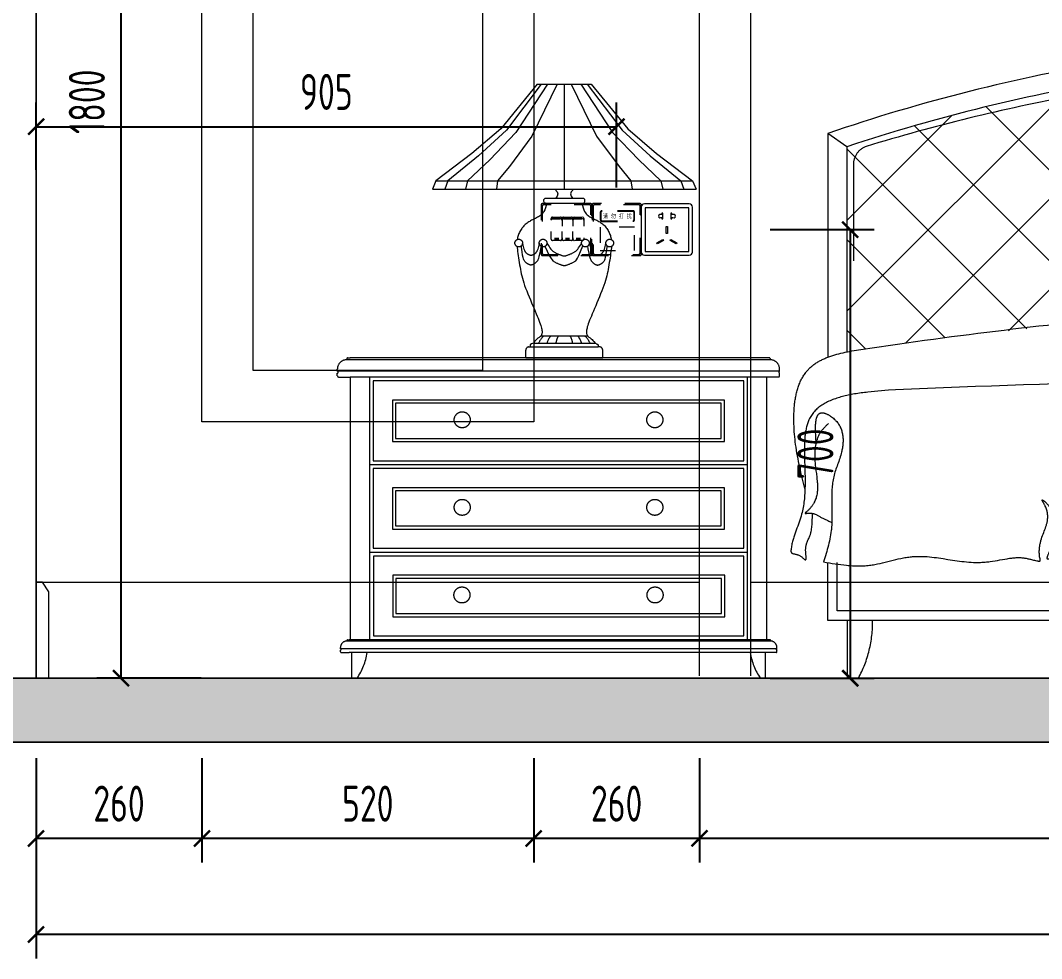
# Model space of a CAD drawing. Header units: millimetres. Extents: x 3162 to 221128, y -144913 to 11496.
# Drawn here: x 207910 to 209503, y -23461 to -21997 of the extents above; entities that cross this region are included whole.
import ezdxf
from ezdxf.enums import TextEntityAlignment as Align

# ---------------------------------------------------------------- set-up
doc = ezdxf.new("R2010")
doc.units = ezdxf.units.MM
doc.header["$LTSCALE"] = 10
doc.linetypes.add('ACAD_ISO03W100', pattern=[30, 12, -18])
doc.linetypes.add('DASH', pattern=[8.89, 6.35, -2.54])
doc.layers.get('Defpoints').update_dxf_attribs({"color": 250})
for name, color, linetype, lineweight in [('Contour【轮廓线】', 94, 'Continuous', 0), ('FC-Hatch【平面填充】', 250, 'Continuous', 0), ('FF-Fixed【固定家具】', 30, 'Continuous', 0), ('FF-Socket【电气】', 124, 'Continuous', 0), ('Fine【细线】', 250, 'Continuous', 0), ('Finish【完成面】', 2, 'Continuous', 0), ('RC-dimensions', 44, 'Continuous', 0), ('Wall【立面墙】', 252, 'Continuous', 0)]:
    doc.layers.add(name, color=color, linetype=linetype, lineweight=lineweight)
doc.layers.add('WALL_NEW【新建墙体】', color=4, linetype='Continuous')
doc.styles.add('宋体', font='', dxfattribs={"width": 0.8})
doc.styles.add('尺寸标注', font='ARCHS.SHX', dxfattribs={"width": 0.8})
doc.styles.get('宋体').set_extended_font_data('SimSun')
doc.dimstyles.new('海龙1：25', dxfattribs={"dimscale": 25, "dimtxt": 2.25, "dimasz": 1, "dimexe": 1.5, "dimexo": 1, "dimgap": 1, "dimtad": 1, "dimdec": 0, "dimrnd": 5, "dimdsep": 46, "dimtxsty": '尺寸标注', "dimblk": 'ARCHTICK', "dimblk1": 'ARCHTICK', "dimblk2": 'ARCHTICK', "dimcen": 1, "dimclrd": 44, "dimclre": 44, "dimclrt": 2, "dimadec": 0, "dimazin": 0, "dimtfac": 1, "dimtdec": 0, "dimtix": 1, "dimtmove": 2, "dimatfit": 3, "dimldrblk": 'hl_arrow2', "dimfxl": 5, "dimfxlon": 1, "dimarcsym": 0})

# ---------------------------------------------------------------- blocks, each defined once
blk = doc.blocks.new('海龙工具_踢脚线')
blk.add_lwpolyline([(20, 0), (20, 90), (10, 100), (0, 100)])
blk = doc.blocks.new('_ArchTick')
at = {"color": 2, "linetype": 'ByBlock', "const_width": 0.15}
blk.add_lwpolyline([(-0.5, -0.5), (0.5, 0.5)], dxfattribs=at)
blk = doc.blocks.new('*D251')
at = {"layer": 'Defpoints', "color": 0, "transparency": 16777216}
for p in [(207934.6, -23123.8), (212484.6, -23123.8), (207934.6, -23423.8)]:
    blk.add_point(p, dxfattribs=at)
at = {"layer": 'RC-dimensions', "color": 44, "lineweight": -2, "transparency": 16777216}
for p, q in [((207934.6, -23298.8), (207934.6, -23461.3)), ((212484.6, -23298.8), (212484.6, -23461.3)), ((212484.6, -23423.8), (207934.6, -23423.8))]:
    blk.add_line(p, q, dxfattribs=at)
at = {"layer": 'RC-dimensions', "color": 44, "lineweight": -2, "transparency": 16777216, "xscale": 25, "yscale": 25, "zscale": 25, "rotation": 180}
blk.add_blockref('_ArchTick', (207934.6, -23423.8), dxfattribs=at)
at = {"layer": 'RC-dimensions', "color": 44, "lineweight": -2, "transparency": 16777216, "xscale": 25, "yscale": 25, "zscale": 25}
blk.add_blockref('_ArchTick', (212484.6, -23423.8), dxfattribs=at)
at = {"layer": 'RC-dimensions', "color": 2, "transparency": 16777216, "insert": (210209.6, -23368.3), "char_height": 56.25, "attachment_point": 5, "style": '尺寸标注'}
blk.add_mtext('4550', dxfattribs=at)
blk = doc.blocks.new('hl_arrow2')
at = {"color": 2}
blk.add_line((-0.221, 0), (-1, 0), dxfattribs=at)
blk.add_lwpolyline([(-0.221, 0), (-0.861, -0.689), (-0.654, -0.862), (0, 0), (-0.654, 0.862), (-0.861, 0.689)], close=True, dxfattribs=at)
for points in [[(-0.861, 0.689), (-0.654, 0.862), (-0.221, 0), (0, 0)], [(-0.861, -0.689), (-0.654, -0.862), (-0.221, 0), (0, 0)]]:
    blk.add_solid(points, dxfattribs=at)
blk = doc.blocks.new('海龙工具_插座_请勿打扰')
at = {"linetype": 'ACAD_ISO03W100', "ltscale": 0.2}
for points in [[(-38.4, 38.6), (-38.4, -38.6, 0.414214), (-36.6, -40.5), (36.6, -40.5, 0.414214), (38.4, -38.6), (38.4, 38.6, 0.414214), (36.6, 40.5), (-36.6, 40.5, 0.414214)], [(-38.4, -38.6, 0.414214), (-36.6, -40.5), (36.6, -40.5, 0.414214), (38.4, -38.6), (38.4, 38.6, 0.414214), (36.6, 40.5), (-36.6, 40.5, 0.414214), (-38.4, 38.6)], [(-25.6, 26.6), (-25.6, 15.7, 0.414214), (-22.8, 12.9), (25.3, 12.9, 0.414214), (28.1, 15.7), (28.1, 26.6, 0.414214), (25.3, 29.4), (-22.8, 29.4, 0.414214)]]:
    blk.add_lwpolyline(points, format="xyb", close=True, dxfattribs=at)
at = {"color": 8, "linetype": 'ACAD_ISO03W100', "ltscale": 0.2}
for points in [[(-36.6, 36.7), (-36.6, -36.7, 0.414214), (-34.7, -38.6), (34.7, -38.6, 0.414214), (36.6, -36.7), (36.6, 36.7, 0.414214), (34.7, 38.6), (-34.7, 38.6, 0.414214)], [(-24.7, 26.6), (-24.7, 15.7, 0.414214), (-22.8, 13.8), (25.3, 13.8, 0.414214), (27.2, 15.7), (27.2, 26.6, 0.414214), (25.3, 28.5), (-22.8, 28.5, 0.414214)]]:
    blk.add_lwpolyline(points, format="xyb", close=True, dxfattribs=at)
at = {"linetype": 'ACAD_ISO03W100', "ltscale": 0.2}
blk.add_lwpolyline([(28.1, 3.6), (-25.6, 3.6), (-25.6, -32.6), (28.1, -32.6)], close=True, dxfattribs=at)
at = {"color": 8, "linetype": 'DASH', "ltscale": 50, "style": '宋体', "width": 0.8}
blk.add_text('请 勿 打 扰', height=7, dxfattribs=at).set_placement((1.2, 21.1), align=Align.MIDDLE_CENTER)
blk = doc.blocks.new('海龙工具_开关_600高')
at = {"color": 8, "linetype": 'ACAD_ISO03W100', "ltscale": 0.1}
for p, q in [((-13.4, -14), (-20.1, -14)), ((-13.4, -14.7), (-20.1, -14.7)), ((3.6, -14), (-3.1, -14)), ((3.6, -14.7), (-3.1, -14.7)), ((20.6, -14), (13.9, -14)), ((20.6, -14.7), (13.9, -14.7))]:
    blk.add_line(p, q, dxfattribs=at)
at = {"linetype": 'ACAD_ISO03W100', "ltscale": 0.2}
blk.add_lwpolyline([(-40.8, 38.7), (-40.8, -38.7, 0.414214), (-39, -40.5), (36.6, -40.5, 0.414214), (38.4, -38.7), (38.4, 38.7, 0.414214), (36.6, 40.5), (-39, 40.5, 0.414214)], format="xyb", close=True, dxfattribs=at)
at = {"color": 8, "linetype": 'ACAD_ISO03W100', "ltscale": 0.2}
blk.add_lwpolyline([(-39, 36.9), (-39, -36.9, 0.414214), (-37.2, -38.7), (34.8, -38.7, 0.414214), (36.6, -36.9), (36.6, 36.9, 0.414214), (34.8, 38.7), (-37.2, 38.7, 0.414214)], format="xyb", close=True, dxfattribs=at)
at = {"linetype": 'ACAD_ISO03W100', "ltscale": 0.1}
for points in [[(-10.4, -16.9), (-23.1, -16.9, -0.376586), (-25.3, -14.9), (-25.3, 17.4, -0.380248), (-23.2, 19.3), (-10.4, 19.3, -0.380248), (-8.3, 17.4), (-8.3, -14.9, -0.383952)], [(6.6, -16.9), (-6.1, -16.9, -0.376586), (-8.3, -14.9), (-8.3, 17.4, -0.380248), (-6.2, 19.3), (6.6, 19.3, -0.380248), (8.7, 17.4), (8.7, -14.9, -0.383952)], [(23.6, -16.9), (10.9, -16.9, -0.376586), (8.7, -14.9), (8.7, 17.4, -0.380248), (10.8, 19.3), (23.6, 19.3, -0.380248), (25.7, 17.4), (25.7, -14.9, -0.383952)]]:
    blk.add_lwpolyline(points, format="xyb", close=True, dxfattribs=at)
at = {"color": 8, "linetype": 'ACAD_ISO03W100', "ltscale": 0.1}
for points in [[(-23.2, 16.9), (-10.4, 16.9)], [(-6.2, 16.9), (6.6, 16.9)], [(10.8, 16.9), (23.6, 16.9)]]:
    blk.add_lwpolyline(points, dxfattribs=at)
for points in [[(-11.3, 17.7), (-22.3, 17.7), (-22.3, 17.2), (-11.3, 17.2)], [(5.7, 17.7), (-5.3, 17.7), (-5.3, 17.2), (5.7, 17.2)], [(22.7, 17.7), (11.7, 17.7), (11.7, 17.2), (22.7, 17.2)]]:
    blk.add_lwpolyline(points, close=True, dxfattribs=at)
for centre, start, end in [((-23.1, 14.7), 91.0498, 174.3266), ((-10.5, 14.7), 5.6734, 88.9502), ((-6.1, 14.7), 91.0498, 174.3266), ((6.5, 14.7), 5.6734, 88.9502), ((10.9, 14.7), 91.0498, 174.3266), ((23.5, 14.7), 5.6734, 88.9502)]:
    blk.add_arc(centre, 2.17, start, end, dxfattribs=at)
at = {"color": 8}
for points in [[(-11.3, 17.7), (-22.3, 17.7), (-22.3, 17.2), (-11.3, 17.2)], [(-22.3, 17.2), (-11.3, 17.2), (-11.3, 17.7), (-11.3, 17.2)], [(-11.3, 17.7), (-11.3, 17.2), (-22.3, 17.2), (-22.2, 17.7)], [(-22.3, 17.2), (-22.2, 17.7), (-22.3, 17.2), (-22.3, 17.7)], [(5.7, 17.7), (-5.3, 17.7), (-5.3, 17.2), (5.7, 17.2)], [(-5.3, 17.2), (5.7, 17.2), (5.7, 17.7), (5.7, 17.2)], [(5.7, 17.7), (5.7, 17.2), (-5.3, 17.2), (-5.2, 17.7)], [(-5.3, 17.2), (-5.2, 17.7), (-5.3, 17.2), (-5.3, 17.7)], [(22.7, 17.7), (11.7, 17.7), (11.7, 17.2), (22.7, 17.2)], [(11.7, 17.2), (22.7, 17.2), (22.7, 17.7), (22.7, 17.2)], [(22.7, 17.7), (22.7, 17.2), (11.7, 17.2), (11.8, 17.7)], [(11.7, 17.2), (11.8, 17.7), (11.7, 17.2), (11.7, 17.7)]]:
    blk.add_solid(points, dxfattribs=at)
blk = doc.blocks.new('海龙_05135235')
at = {"ltscale": 20}
blk.add_blockref('海龙工具_开关_600高', (1.2, 0), dxfattribs=at)
blk = doc.blocks.new('海龙_05144743')
at = {"layer": 'FF-Socket【电气】'}
for points in [[(40, -35), (40, 35, 0.414214), (35, 40), (-35, 40, 0.414214), (-40, 35), (-40, -35, 0.414214), (-35, -40), (35, -40, 0.414214)], [(-7.9, 16.7), (-6.3, 16.7), (-6.3, 25.5), (-7.9, 25.5), (-7.9, 23.5), (-9.5, 23.5, 1.571411), (-9.5, 18.7), (-7.9, 18.7)], [(7.9, 23.5), (7.9, 25.5), (6.3, 25.5), (6.3, 16.7), (7.9, 16.7), (7.9, 18.7), (9.5, 18.7, 1.571411), (9.5, 23.5)]]:
    blk.add_lwpolyline(points, format="xyb", close=True, dxfattribs=at)
for points in [[(34, -34), (34, 34), (-34, 34), (-34, -34)], [(-1, -6.1), (-1, 4.7), (1, 4.7), (1, -6.1)], [(-5.3, -16.8), (-14.5, -22.2), (-15.5, -20.5), (-6.2, -15.2)], [(6.2, -15.2), (15.5, -20.5), (14.5, -22.2), (5.3, -16.8)]]:
    blk.add_lwpolyline(points, close=True, dxfattribs=at)
blk = doc.blocks.new('*D464')
at = {"layer": 'Defpoints', "color": 0, "transparency": 16777216}
for p in [(207934.6, -23123.8), (208193.4, -23123.8), (207934.6, -23273.8)]:
    blk.add_point(p, dxfattribs=at)
at = {"layer": 'RC-dimensions', "color": 44, "lineweight": -2, "transparency": 16777216}
for p, q in [((207934.6, -23148.8), (207934.6, -23311.3)), ((208193.4, -23148.8), (208193.4, -23311.3)), ((208193.4, -23273.8), (207934.6, -23273.8))]:
    blk.add_line(p, q, dxfattribs=at)
at = {"layer": 'RC-dimensions', "color": 44, "lineweight": -2, "transparency": 16777216, "xscale": 25, "yscale": 25, "zscale": 25, "rotation": 180}
blk.add_blockref('_ArchTick', (207934.6, -23273.8), dxfattribs=at)
at = {"layer": 'RC-dimensions', "color": 44, "lineweight": -2, "transparency": 16777216, "xscale": 25, "yscale": 25, "zscale": 25}
blk.add_blockref('_ArchTick', (208193.4, -23273.8), dxfattribs=at)
at = {"layer": 'RC-dimensions', "color": 2, "transparency": 16777216, "insert": (208064, -23219.5), "char_height": 56.25, "attachment_point": 5, "style": '尺寸标注'}
blk.add_mtext('260', dxfattribs=at)
blk = doc.blocks.new('*D465')
at = {"layer": 'Defpoints', "color": 0, "transparency": 16777216}
for p in [(208193.4, -23123.8), (208710.9, -23123.8), (208193.4, -23273.8)]:
    blk.add_point(p, dxfattribs=at)
at = {"layer": 'RC-dimensions', "color": 44, "lineweight": -2, "transparency": 16777216}
for p, q in [((208193.4, -23148.8), (208193.4, -23311.3)), ((208710.9, -23148.8), (208710.9, -23311.3)), ((208710.9, -23273.8), (208193.4, -23273.8))]:
    blk.add_line(p, q, dxfattribs=at)
at = {"layer": 'RC-dimensions', "color": 44, "lineweight": -2, "transparency": 16777216, "xscale": 25, "yscale": 25, "zscale": 25, "rotation": 180}
blk.add_blockref('_ArchTick', (208193.4, -23273.8), dxfattribs=at)
at = {"layer": 'RC-dimensions', "color": 44, "lineweight": -2, "transparency": 16777216, "xscale": 25, "yscale": 25, "zscale": 25}
blk.add_blockref('_ArchTick', (208710.9, -23273.8), dxfattribs=at)
at = {"layer": 'RC-dimensions', "color": 2, "transparency": 16777216, "insert": (208452.1, -23219.5), "char_height": 56.25, "attachment_point": 5, "style": '尺寸标注'}
blk.add_mtext('520', dxfattribs=at)
blk = doc.blocks.new('*D466')
at = {"layer": 'Defpoints', "color": 0, "transparency": 16777216}
for p in [(208710.9, -23123.8), (208969.6, -23123.8), (208710.9, -23273.8)]:
    blk.add_point(p, dxfattribs=at)
at = {"layer": 'RC-dimensions', "color": 44, "lineweight": -2, "transparency": 16777216}
for p, q in [((208710.9, -23148.8), (208710.9, -23311.3)), ((208969.6, -23148.8), (208969.6, -23311.3)), ((208969.6, -23273.8), (208710.9, -23273.8))]:
    blk.add_line(p, q, dxfattribs=at)
at = {"layer": 'RC-dimensions', "color": 44, "lineweight": -2, "transparency": 16777216, "xscale": 25, "yscale": 25, "zscale": 25, "rotation": 180}
blk.add_blockref('_ArchTick', (208710.9, -23273.8), dxfattribs=at)
at = {"layer": 'RC-dimensions', "color": 44, "lineweight": -2, "transparency": 16777216, "xscale": 25, "yscale": 25, "zscale": 25}
blk.add_blockref('_ArchTick', (208969.6, -23273.8), dxfattribs=at)
at = {"layer": 'RC-dimensions', "color": 2, "transparency": 16777216, "insert": (208840.3, -23219.5), "char_height": 56.25, "attachment_point": 5, "style": '尺寸标注'}
blk.add_mtext('260', dxfattribs=at)
blk = doc.blocks.new('*D467')
at = {"layer": 'Defpoints', "color": 0, "transparency": 16777216}
for p in [(208969.6, -23123.8), (211169.6, -23123.8), (208969.6, -23273.8)]:
    blk.add_point(p, dxfattribs=at)
at = {"layer": 'RC-dimensions', "color": 44, "lineweight": -2, "transparency": 16777216}
for p, q in [((208969.6, -23148.8), (208969.6, -23311.3)), ((211169.6, -23148.8), (211169.6, -23311.3)), ((211169.6, -23273.8), (208969.6, -23273.8))]:
    blk.add_line(p, q, dxfattribs=at)
at = {"layer": 'RC-dimensions', "color": 44, "lineweight": -2, "transparency": 16777216, "xscale": 25, "yscale": 25, "zscale": 25, "rotation": 180}
blk.add_blockref('_ArchTick', (208969.6, -23273.8), dxfattribs=at)
at = {"layer": 'RC-dimensions', "color": 44, "lineweight": -2, "transparency": 16777216, "xscale": 25, "yscale": 25, "zscale": 25}
blk.add_blockref('_ArchTick', (211169.6, -23273.8), dxfattribs=at)
at = {"layer": 'RC-dimensions', "color": 2, "transparency": 16777216, "insert": (210069.6, -23219.5), "char_height": 56.25, "attachment_point": 5, "style": '尺寸标注'}
blk.add_mtext('2200', dxfattribs=at)
blk = doc.blocks.new('*D479')
at = {"layer": 'Defpoints', "color": 0, "transparency": 16777216}
for p in [(208840.3, -22163.2), (207934.6, -22255.5), (208840.3, -22283.3)]:
    blk.add_point(p, dxfattribs=at)
at = {"layer": 'RC-dimensions', "color": 44, "lineweight": -2, "transparency": 16777216}
for p, q in [((207934.6, -22230.5), (207934.6, -22125.7)), ((208840.3, -22258.3), (208840.3, -22125.7)), ((207934.6, -22163.2), (208840.3, -22163.2))]:
    blk.add_line(p, q, dxfattribs=at)
at = {"layer": 'RC-dimensions', "color": 44, "lineweight": -2, "transparency": 16777216, "xscale": 25, "yscale": 25, "zscale": 25, "rotation": 180}
blk.add_blockref('_ArchTick', (207934.6, -22163.2), dxfattribs=at)
at = {"layer": 'RC-dimensions', "color": 44, "lineweight": -2, "transparency": 16777216, "xscale": 25, "yscale": 25, "zscale": 25}
blk.add_blockref('_ArchTick', (208840.3, -22163.2), dxfattribs=at)
at = {"layer": 'RC-dimensions', "color": 2, "transparency": 16777216, "insert": (208387.4, -22108.9), "char_height": 56.25, "attachment_point": 5, "style": '尺寸标注'}
blk.add_mtext('905', dxfattribs=at)
blk = doc.blocks.new('*D480')
at = {"layer": 'Defpoints', "color": 0, "transparency": 16777216}
for p in [(209054.7, -22323.8), (209054.7, -23023.8), (209204.7, -23023.8)]:
    blk.add_point(p, dxfattribs=at)
at = {"layer": 'RC-dimensions', "color": 44, "lineweight": -2, "transparency": 16777216}
for p, q in [((209079.7, -22323.8), (209242.2, -22323.8)), ((209204.7, -22323.8), (209204.7, -23023.8)), ((209079.7, -23023.8), (209242.2, -23023.8))]:
    blk.add_line(p, q, dxfattribs=at)
at = {"layer": 'RC-dimensions', "color": 44, "lineweight": -2, "transparency": 16777216, "xscale": 25, "yscale": 25, "zscale": 25}
for p, rotation in [((209204.7, -22323.8), 90), ((209204.7, -23023.8), 270)]:
    blk.add_blockref('_ArchTick', p, dxfattribs=dict(at, rotation=rotation))
at = {"layer": 'RC-dimensions', "color": 2, "transparency": 16777216, "insert": (209150.4, -22673.8), "char_height": 56.25, "attachment_point": 5, "rotation": 90, "style": '尺寸标注'}
blk.add_mtext('700', dxfattribs=at)
blk = doc.blocks.new('*D484')
at = {"layer": 'Defpoints', "color": 0, "transparency": 16777216}
for p in [(208196.5, -21224.8), (208067, -23023.8), (208217, -23023.8)]:
    blk.add_point(p, dxfattribs=at)
at = {"layer": 'RC-dimensions', "color": 44, "lineweight": -2, "transparency": 16777216}
for p, q in [((208171.5, -21224.8), (208029.5, -21224.8)), ((208067, -21224.8), (208067, -23023.8)), ((208192, -23023.8), (208029.5, -23023.8))]:
    blk.add_line(p, q, dxfattribs=at)
at = {"layer": 'RC-dimensions', "color": 44, "lineweight": -2, "transparency": 16777216, "xscale": 25, "yscale": 25, "zscale": 25}
for p, rotation in [((208067, -21224.8), 90), ((208067, -23023.8), 270)]:
    blk.add_blockref('_ArchTick', p, dxfattribs=dict(at, rotation=rotation))
at = {"layer": 'RC-dimensions', "color": 2, "transparency": 16777216, "insert": (208013.9, -22124.3), "char_height": 56.25, "attachment_point": 5, "rotation": 90, "style": '尺寸标注'}
blk.add_mtext('1800', dxfattribs=at)
blk = doc.blocks.new('海龙工具_2009102515064284')
at = {"linetype": 'DASH', "ltscale": 200}
h = blk.add_hatch(dxfattribs=at)
h.set_pattern_fill('_USER', color=8, scale=100, angle=45, style=0, double=1, pattern_type=0)
h.set_pattern_definition([(45, (80773.96, 41739.4), (-70.71068, 70.71068), []), (135, (80773.96, 41739.4), (-70.71068, -70.71068), [])])
edge = h.paths.add_edge_path()
edge.add_line((772.5, 829.4), (772.5, 509.2))
edge.add_spline(control_points=[(772.5, 509.2), (784.2, 511.6), (1340.1, 593.9), (1947.4, 597.3), (2502.6, 525), (2512.5, 522.8)], knot_values=[257.97492, 257.97492, 257.97492, 257.97492, 290.938498, 1764.014439, 1792.672545, 1792.672545, 1792.672545, 1792.672545], degree=3, periodic=0)
edge.add_line((2512.5, 522.8), (2512.5, 829.4))
edge.add_arc((1642.5, -1791.4), 2761.4, 71.6359, 108.3641)
h.paths.add_polyline_path([(802.3, 829.7), (802.3, 829.7, -0.000007)], flags=16)
at = {"linetype": 'DASH', "ltscale": 84}
blk.add_line((289.5, 927), (373.5, 927), dxfattribs=at)
at = {"color": 8, "linetype": 'DASH', "ltscale": 164}
blk.add_line((331.5, 927), (331.5, 763), dxfattribs=at)
at = {"linetype": 'DASH', "ltscale": 36.408576}
blk.add_line((772.5, 829.4), (742.5, 850), dxfattribs=at)
at = {"linetype": 'DASH', "ltscale": 200}
for p, q in [((742.5, 850), (742.5, 500.9)), ((772.5, 829.4), (772.5, 509.2)), ((125.9, 763), (537.2, 763)), ((647.5, 500), (-2.5, 500)), ((647.5, 470), (-2.5, 470)), ((-2.5, 470), (-2.5, 60)), ((27.5, 470), (27.5, 60)), ((617.5, 60), (617.5, 470)), ((647.5, 60), (647.5, 470)), ((649.9, 60), (-4.1, 60)), ((649.9, 40), (-4.1, 40))]:
    blk.add_line(p, q, dxfattribs=at)
at = {"linetype": 'DASH', "ltscale": 150.329556}
blk.add_line((782.5, 801.5), (782.5, 651.2), dxfattribs=at)
at = {"color": 8, "linetype": 'DASH', "ltscale": 200}
for p, q in [((131.2, 776), (531.8, 776)), ((652.5, 497), (-7.5, 497)), ((667.5, 479), (-22.5, 479)), ((653.2, 58), (-7.5, 58)), ((663.2, 46), (-17.5, 46))]:
    blk.add_line(p, q, dxfattribs=at)
at = {"color": 8, "linetype": 'DASH', "ltscale": 13.826573}
for p, q in [((149.9, 776), (145.1, 763)), ((513.2, 776), (517.9, 763))]:
    blk.add_line(p, q, dxfattribs=at)
at = {"color": 8, "linetype": 'DASH', "ltscale": 13.360349}
for p, q in [((180.8, 776), (177.7, 763)), ((482.3, 776), (485.3, 763))]:
    blk.add_line(p, q, dxfattribs=at)
at = {"color": 8, "linetype": 'DASH', "ltscale": 13.116446}
for p, q in [((227.5, 776), (225.8, 763)), ((435.6, 776), (437.3, 763))]:
    blk.add_line(p, q, dxfattribs=at)
at = {"linetype": 'DASH', "ltscale": 60}
blk.add_line((301.5, 749), (361.5, 749), dxfattribs=at)
at = {"linetype": 'DASH', "ltscale": 58}
blk.add_line((302.5, 741), (360.5, 741), dxfattribs=at)
at = {"color": 8, "linetype": 'DASH', "ltscale": 73.39004}
blk.add_line((294.8, 534), (368.2, 534), dxfattribs=at)
at = {"linetype": 'DASH', "ltscale": 12}
for p, q in [((271.5, 500), (271.5, 512)), ((391.5, 500), (391.5, 512)), ((-16.1, 40), (-4.1, 40)), ((661.9, 40), (649.9, 40))]:
    blk.add_line(p, q, dxfattribs=at)
at = {"linetype": 'DASH', "ltscale": 2}
for p, q in [((276.5, 517), (278.5, 517)), ((386.5, 517), (384.5, 517)), ((-7.5, 499), (-7.5, 497)), ((652.5, 499), (652.5, 497)), ((-17.5, 46), (-17.5, 48)), ((663.2, 46), (663.2, 48))]:
    blk.add_line(p, q, dxfattribs=at)
at = {"color": 8, "linetype": 'DASH', "ltscale": 106}
blk.add_line((278.5, 517), (384.5, 517), dxfattribs=at)
at = {"color": 8, "linetype": 'DASH', "ltscale": 96}
blk.add_line((283.5, 523), (379.5, 523), dxfattribs=at)
at = {"linetype": 'DASH', "ltscale": 4}
for p, q in [((-6.5, 500), (-2.5, 500)), ((651.5, 500), (647.5, 500)), ((-22.5, 472), (-22.5, 476)), ((667.5, 472), (667.5, 476))]:
    blk.add_line(p, q, dxfattribs=at)
at = {"linetype": 'DASH', "ltscale": 120}
blk.add_line((271.5, 500), (391.5, 500), dxfattribs=at)
at = {"linetype": 'DASH', "ltscale": 3}
for p, q in [((-22.5, 479), (-22.5, 482)), ((667.5, 479), (667.5, 482))]:
    blk.add_line(p, q, dxfattribs=at)
at = {"linetype": 'DASH', "ltscale": 18}
for p, q in [((-20.5, 470), (-2.5, 470)), ((665.5, 470), (647.5, 470))]:
    blk.add_line(p, q, dxfattribs=at)
at = {"linetype": 'DASH', "ltscale": 1.333333}
for p, q in [((-7.5, 59.3), (-7.5, 58)), ((653.2, 59.3), (653.2, 58))]:
    blk.add_line(p, q, dxfattribs=at)
at = {"linetype": 'DASH', "ltscale": 2.666667}
for p, q in [((-6.8, 60), (-4.1, 60)), ((652.5, 60), (649.9, 60)), ((-17.5, 41.3), (-17.5, 44)), ((663.2, 41.3), (663.2, 44))]:
    blk.add_line(p, q, dxfattribs=at)
at = {"linetype": 'DASH', "ltscale": 200}
for points in [[(289.5, 927), (232.5, 857), (187.5, 819), (131.2, 776), (125.9, 763)], [(373.5, 927), (430.5, 857), (475.5, 819), (531.8, 776), (537.2, 763)], [(2542.5, 169.4), (2542.5, 90.2), (742.5, 90.2), (742.5, 180.3)]]:
    blk.add_lwpolyline(points, dxfattribs=at)
at = {"color": 8, "linetype": 'DASH', "ltscale": 200}
for points in [[(295.5, 927), (241.2, 854.9), (197.6, 815.3), (149.9, 776)], [(367.5, 927), (421.9, 854.9), (465.5, 815.3), (513.2, 776)], [(27.5, 333.3), (617.5, 333.3)], [(27.5, 196.7), (617.5, 196.7)], [(2527.5, 169.4), (2527.5, 105.2), (757.5, 105.2), (757.5, 180.3)]]:
    blk.add_lwpolyline(points, dxfattribs=at)
at = {"color": 8, "linetype": 'DASH', "ltscale": 196.938968}
for points in [[(305.5, 927), (256.2, 851.4), (215.5, 808.8), (180.8, 776)], [(357.5, 927), (406.8, 851.4), (447.6, 808.8), (482.3, 776)]]:
    blk.add_lwpolyline(points, dxfattribs=at)
at = {"color": 8, "linetype": 'DASH', "ltscale": 178.295998}
for points in [[(320.5, 927), (281.1, 845.8), (246, 798.5), (227.5, 776)], [(342.5, 927), (382, 845.8), (417.1, 798.5), (435.6, 776)]]:
    blk.add_lwpolyline(points, dxfattribs=at)
at = {"linetype": 'DASH', "ltscale": 10.300563}
for points in [[(302.5, 741), (300.5, 742), (299.5, 744), (299.5, 747), (301.5, 749)], [(360.5, 741), (362.5, 742), (363.5, 744), (363.5, 747), (361.5, 749)]]:
    blk.add_lwpolyline(points, dxfattribs=at)
at = {"linetype": 'DASH', "ltscale": 15.719362}
for points in [[(318.5, 763), (318.5, 761), (320.5, 759), (321.5, 756), (320.5, 752), (318.5, 749)], [(344.5, 763), (344.5, 761), (342.5, 759), (341.5, 756), (342.5, 752), (344.5, 749)]]:
    blk.add_lwpolyline(points, dxfattribs=at)
at = {"linetype": 'DASH', "ltscale": 76.548066}
for points in [[(304, 741), (303.3, 737.8), (302.1, 733.8), (301, 730.6), (299.7, 728.1), (298.5, 726.1), (297.2, 724.6), (295.9, 723.3), (294.5, 722.1), (293, 721), (291.5, 720.1), (290, 719.2), (288.4, 718.3), (286.8, 717.5), (285.3, 716.8), (283.7, 716), (282.1, 715.2), (280.6, 714.5), (279.1, 713.7), (277.6, 712.9), (276.2, 712), (274.7, 711.1), (273.4, 710.2), (272, 709.2), (270.7, 708.1), (269.5, 706.9), (268.3, 705.7), (267.2, 704.4), (266.1, 703), (265.1, 701.6), (264.1, 700.2), (263.2, 698.7), (262.4, 697.2), (261.6, 695.6), (260.9, 694), (260.2, 692.4), (259.6, 690.8), (259.1, 689.2), (258.7, 687.5), (258.4, 685.8), (258.2, 684.5)], [(359.1, 741), (359.8, 737.8), (360.9, 733.8), (362.1, 730.6), (363.3, 728.1), (364.6, 726.1), (365.9, 724.6), (367.2, 723.3), (368.6, 722.1), (370.1, 721), (371.6, 720.1), (373.1, 719.2), (374.7, 718.3), (376.2, 717.5), (377.8, 716.8), (379.4, 716), (380.9, 715.2), (382.5, 714.5), (384, 713.7), (385.5, 712.9), (386.9, 712), (388.3, 711.1), (389.7, 710.2), (391, 709.2), (392.3, 708.1), (393.6, 706.9), (394.8, 705.7), (395.9, 704.4), (397, 703), (398, 701.6), (399, 700.2), (399.9, 698.7), (400.7, 697.2), (401.5, 695.6), (402.2, 694), (402.8, 692.4), (403.4, 690.8), (403.9, 689.2), (404.4, 687.5), (404.7, 685.8), (404.9, 684.5)]]:
    blk.add_lwpolyline(points, dxfattribs=at)
at = {"linetype": 'DASH', "ltscale": 162.345568}
for points in [[(258, 673.6), (258.1, 671.7), (258.4, 669), (258.7, 666), (259.1, 662.8), (259.6, 659.3), (260.1, 655.8), (260.7, 652.2), (261.3, 648.5), (261.9, 644.9), (262.5, 641.3), (263.2, 637.9), (263.8, 634.5), (264.5, 631.2), (265.3, 627.8), (266.2, 624.3), (267.2, 620.8), (268.4, 617), (269.7, 613), (271.2, 608.7), (272.9, 604.3), (274.8, 599.7), (276.7, 595), (278.6, 590.2), (280.6, 585.6), (282.5, 581), (284.4, 576.7), (286.1, 572.5), (287.8, 568.7), (289.3, 565), (290.7, 561.6), (291.9, 558.5), (293.1, 555.6), (294, 552.9), (294.9, 550.5), (295.5, 548.3), (296.1, 546.3), (296.5, 544.5), (296.7, 542.9), (296.9, 541.5), (296.9, 540.2), (296.8, 539), (296.7, 538), (296.5, 537), (296.2, 536.2), (295.8, 535.4), (295.4, 534.7), (294.8, 534), (294.3, 533.4), (293.6, 532.9), (293, 532.3), (292.2, 531.8), (291.4, 531.3), (290.4, 530.6), (289.4, 529.8), (288.2, 528.7), (286.8, 527.2), (285.3, 525.4), (283.5, 523)], [(405.1, 673.6), (405, 671.7), (404.7, 669), (404.4, 666), (403.9, 662.8), (403.5, 659.3), (402.9, 655.8), (402.4, 652.2), (401.8, 648.5), (401.2, 644.9), (400.5, 641.3), (399.9, 637.9), (399.3, 634.5), (398.5, 631.2), (397.8, 627.8), (396.9, 624.3), (395.9, 620.8), (394.7, 617), (393.4, 613), (391.8, 608.7), (390.1, 604.3), (388.3, 599.7), (386.4, 595), (384.5, 590.2), (382.5, 585.6), (380.6, 581), (378.7, 576.7), (376.9, 572.5), (375.3, 568.7), (373.8, 565), (372.4, 561.6), (371.1, 558.5), (370, 555.6), (369, 552.9), (368.2, 550.5), (367.5, 548.3), (367, 546.3), (366.6, 544.5), (366.3, 542.9), (366.2, 541.5), (366.2, 540.2), (366.2, 539), (366.4, 538), (366.6, 537), (366.9, 536.2), (367.3, 535.4), (367.7, 534.7), (368.2, 534), (368.8, 533.4), (369.4, 532.9), (370.1, 532.3), (370.9, 531.8), (371.7, 531.3), (372.6, 530.6), (373.7, 529.8), (374.9, 528.7), (376.2, 527.2), (377.8, 525.4), (379.5, 523)]]:
    blk.add_lwpolyline(points, dxfattribs=at)
at = {"color": 8, "linetype": 'DASH', "ltscale": 72.059582}
for points in [[(295.4, 673.9), (294.7, 670.2), (293.3, 663.1), (292.1, 658.2), (291.1, 654.8), (290.3, 652.7), (289.6, 651.5), (289, 650.8), (288.5, 650.1), (288, 649.6), (287.5, 649.1), (287.1, 648.6), (286.7, 648.2), (286.4, 647.9), (286, 647.6), (285.7, 647.3), (285.4, 647.1), (285.1, 646.9), (284.8, 646.7), (284.5, 646.5), (284.2, 646.4), (283.9, 646.2), (283.6, 646), (283.2, 645.8), (282.8, 645.6), (282.4, 645.4), (282, 645.2), (281.5, 645.1), (281, 644.9), (280.5, 644.8), (280, 644.7), (279.5, 644.7), (279, 644.7), (278.5, 644.8), (278.1, 644.9), (277.6, 645.1), (277.1, 645.2), (276.7, 645.4), (276.3, 645.6), (275.9, 645.8), (275.5, 646), (275.2, 646.2), (274.8, 646.4), (274.5, 646.5), (274.2, 646.7), (273.8, 647), (273.5, 647.2), (273, 647.5), (272.6, 647.8), (272.1, 648.2), (271.6, 648.7), (271, 649.2), (270.5, 649.7), (269.9, 650.4), (269.4, 651.1), (268.9, 651.8), (268.4, 652.8), (267.9, 654.2), (267.3, 656.5), (266.6, 660.1), (265.7, 665.4), (264.6, 672.8), (264.4, 674.4)], [(367.7, 673.9), (368.3, 670.2), (369.8, 663.1), (371, 658.2), (372, 654.8), (372.8, 652.7), (373.4, 651.5), (374, 650.8), (374.6, 650.1), (375.1, 649.6), (375.5, 649.1), (376, 648.6), (376.3, 648.2), (376.7, 647.9), (377, 647.6), (377.4, 647.3), (377.7, 647.1), (378, 646.9), (378.3, 646.7), (378.6, 646.5), (378.9, 646.4), (379.2, 646.2), (379.5, 646), (379.9, 645.8), (380.3, 645.6), (380.7, 645.4), (381.1, 645.2), (381.6, 645.1), (382.1, 644.9), (382.5, 644.8), (383, 644.7), (383.5, 644.7), (384, 644.7), (384.5, 644.8), (385, 644.9), (385.5, 645.1), (386, 645.2), (386.4, 645.4), (386.8, 645.6), (387.2, 645.8), (387.6, 646), (387.9, 646.2), (388.2, 646.4), (388.6, 646.5), (388.9, 646.7), (389.2, 647), (389.6, 647.2), (390, 647.5), (390.5, 647.8), (391, 648.2), (391.5, 648.7), (392.1, 649.2), (392.6, 649.7), (393.2, 650.4), (393.7, 651.1), (394.2, 651.8), (394.7, 652.8), (395.2, 654.2), (395.8, 656.5), (396.5, 660.1), (397.4, 665.4), (398.4, 672.8), (398.7, 674.4)]]:
    blk.add_lwpolyline(points, dxfattribs=at)
at = {"color": 8, "linetype": 'DASH', "ltscale": 50.304884}
for points in [[(292.5, 679), (291.8, 675.9), (291.2, 673.4), (290.7, 671.3), (290.2, 669.7), (289.7, 668.3), (289.3, 667.3), (288.9, 666.5), (288.5, 665.8), (288.2, 665.1), (287.8, 664.6), (287.4, 664.1), (287.1, 663.6), (286.7, 663.2), (286.4, 662.9), (286, 662.6), (285.7, 662.3), (285.4, 662.1), (285.1, 661.9), (284.8, 661.7), (284.5, 661.5), (284.2, 661.4), (283.9, 661.2), (283.6, 661), (283.2, 660.8), (282.8, 660.6), (282.4, 660.4), (282, 660.2), (281.5, 660.1), (281, 659.9), (280.5, 659.8), (280, 659.7), (279.5, 659.7), (279, 659.7), (278.5, 659.8), (278.1, 659.9), (277.6, 660.1), (277.1, 660.2), (276.7, 660.4), (276.3, 660.6), (275.9, 660.8), (275.5, 661), (275.2, 661.2), (274.9, 661.4), (274.6, 661.5), (274.3, 661.7), (274, 661.9), (273.7, 662.1), (273.4, 662.3), (273, 662.6), (272.7, 662.9), (272.4, 663.2), (272, 663.6), (271.7, 664.1), (271.3, 664.6), (270.9, 665.1), (270.5, 665.8), (270.2, 666.5), (269.8, 667.3), (269.4, 668.3), (268.9, 669.7), (268.4, 671.3), (267.9, 673.4), (267.2, 675.9), (266.5, 679)], [(370.5, 679), (371.2, 675.9), (371.9, 673.4), (372.4, 671.3), (372.9, 669.7), (373.4, 668.3), (373.8, 667.3), (374.2, 666.5), (374.5, 665.8), (374.9, 665.1), (375.3, 664.6), (375.7, 664.1), (376, 663.6), (376.4, 663.2), (376.7, 662.9), (377, 662.6), (377.4, 662.3), (377.7, 662.1), (378, 661.9), (378.3, 661.7), (378.6, 661.5), (378.9, 661.4), (379.2, 661.2), (379.5, 661), (379.9, 660.8), (380.3, 660.6), (380.7, 660.4), (381.1, 660.2), (381.6, 660.1), (382.1, 659.9), (382.5, 659.8), (383, 659.7), (383.5, 659.7), (384, 659.7), (384.5, 659.8), (385, 659.9), (385.5, 660.1), (386, 660.2), (386.4, 660.4), (386.8, 660.6), (387.2, 660.8), (387.6, 661), (387.9, 661.2), (388.2, 661.4), (388.5, 661.5), (388.8, 661.7), (389.1, 661.9), (389.4, 662.1), (389.7, 662.3), (390, 662.6), (390.4, 662.9), (390.7, 663.2), (391.1, 663.6), (391.4, 664.1), (391.8, 664.6), (392.2, 665.1), (392.5, 665.8), (392.9, 666.5), (393.3, 667.3), (393.7, 668.3), (394.2, 669.7), (394.7, 671.3), (395.2, 673.4), (395.8, 675.9), (396.5, 679)]]:
    blk.add_lwpolyline(points, dxfattribs=at)
at = {"color": 8, "linetype": 'DASH', "ltscale": 90.409356}
blk.add_lwpolyline([(301.4, 673.7), (303.2, 669.8), (306.5, 662.9), (309.1, 658), (311, 654.8), (312.4, 652.7), (313.5, 651.5), (314.5, 650.8), (315.4, 650.1), (316.3, 649.6), (317.1, 649.1), (318, 648.6), (318.9, 648.2), (319.9, 647.8), (320.8, 647.4), (321.7, 647), (322.6, 646.6), (323.6, 646.3), (324.5, 645.9), (325.4, 645.6), (326.3, 645.2), (327.1, 645), (327.9, 644.7), (328.5, 644.5), (329.1, 644.3), (329.6, 644.2), (330, 644.1), (330.4, 644.1), (330.7, 644), (331, 644), (331.3, 644), (331.5, 644), (331.8, 644), (332.1, 644), (332.3, 644), (332.7, 644.1), (333, 644.1), (333.5, 644.2), (334, 644.3), (334.5, 644.5), (335.2, 644.7), (336, 645), (336.8, 645.2), (337.6, 645.6), (338.5, 645.9), (339.5, 646.3), (340.4, 646.6), (341.4, 647), (342.3, 647.4), (343.2, 647.8), (344.1, 648.2), (345, 648.6), (345.9, 649.1), (346.8, 649.6), (347.7, 650.1), (348.6, 650.8), (349.6, 651.5), (350.7, 652.9), (352.2, 655.4), (354.2, 659.5), (357, 665.8), (360.6, 674.5)], dxfattribs=at)
at = {"color": 8, "linetype": 'DASH', "ltscale": 70.390902}
blk.add_lwpolyline([(304.5, 679), (306.3, 675.9), (307.9, 673.4), (309.2, 671.3), (310.5, 669.7), (311.6, 668.3), (312.6, 667.3), (313.5, 666.5), (314.5, 665.8), (315.4, 665.1), (316.3, 664.6), (317.1, 664.1), (318, 663.6), (318.9, 663.2), (319.9, 662.8), (320.8, 662.4), (321.7, 662), (322.6, 661.6), (323.6, 661.3), (324.5, 660.9), (325.4, 660.6), (326.3, 660.2), (327.1, 660), (327.9, 659.7), (328.5, 659.5), (329.1, 659.3), (329.6, 659.2), (330, 659.1), (330.4, 659.1), (330.7, 659), (331, 659), (331.3, 659), (331.5, 659), (331.8, 659), (332.1, 659), (332.3, 659), (332.7, 659.1), (333, 659.1), (333.5, 659.2), (334, 659.3), (334.5, 659.5), (335.2, 659.7), (336, 660), (336.8, 660.2), (337.6, 660.6), (338.5, 660.9), (339.5, 661.3), (340.4, 661.6), (341.4, 662), (342.3, 662.4), (343.2, 662.8), (344.1, 663.2), (345, 663.6), (345.9, 664.1), (346.8, 664.6), (347.7, 665.1), (348.6, 665.8), (349.5, 666.5), (350.5, 667.3), (351.5, 668.3), (352.6, 669.7), (353.8, 671.3), (355.2, 673.4), (356.8, 675.9), (358.5, 679)], dxfattribs=at)
at = {"linetype": 'DASH', "ltscale": 8.990705}
for points in [[(283.5, 523), (280.5, 522), (278.5, 520), (278.5, 517)], [(379.5, 523), (382.5, 522), (384.5, 520), (384.5, 517)]]:
    blk.add_lwpolyline(points, dxfattribs=at)
at = {"color": 8, "linetype": 'DASH', "ltscale": 200}
for points in [[(33.5, 339.3), (611.5, 339.3), (611.5, 464), (33.5, 464)], [(63.5, 369.3), (581.5, 369.3), (581.5, 434), (63.5, 434)], [(68.5, 374.3), (576.5, 374.3), (576.5, 429), (68.5, 429)], [(33.5, 202.7), (611.5, 202.7), (611.5, 327.3), (33.5, 327.3)], [(63.5, 232.7), (581.5, 232.7), (581.5, 297.3), (63.5, 297.3)], [(68.5, 237.7), (576.5, 237.7), (576.5, 292.3), (68.5, 292.3)], [(33.9, 66), (611.9, 66), (611.9, 190.7), (33.9, 190.7)], [(63.9, 96), (581.9, 96), (581.9, 160.7), (63.9, 160.7)], [(68.9, 101), (576.9, 101), (576.9, 155.7), (68.9, 155.7)]]:
    blk.add_lwpolyline(points, close=True, dxfattribs=at)
at = {"linetype": 'DASH', "ltscale": 90.172098}
blk.add_lwpolyline([(773.3, 0), (773.3, 90.2)], dxfattribs=at)
at = {"linetype": 'DASH', "ltscale": 40}
for points in [[(0, 0), (0, 40)], [(645.7, 0), (645.7, 40)]]:
    blk.add_lwpolyline(points, dxfattribs=at)
at = {"color": 8, "linetype": 'DASH', "ltscale": 37.699112}
for centre in [(260.5, 679), (298.5, 679), (364.5, 679), (402.5, 679)]:
    blk.add_circle(centre, 6, dxfattribs=at)
at = {"color": 8, "linetype": 'DASH', "ltscale": 78.539816}
for centre in [(172.3, 403.2), (472.8, 403.2), (172.3, 266.6), (472.8, 266.6), (171.9, 129.9), (473.2, 129.9)]:
    blk.add_circle(centre, 12.5, dxfattribs=at)
at = {"linetype": 'DASH', "ltscale": 200}
for centre, radius, start, end in [((1642.5, -1775), 2775, 71.0754, 108.9246), ((1642.5, -1791.4), 2761.4, 71.6359, 108.3641), ((1676.3, -2036.3), 2996.3, 81.5625, 106.9592)]:
    blk.add_arc(centre, radius, start, end, dxfattribs=at)
at = {"linetype": 'DASH', "ltscale": 36.672113}
blk.add_arc((812.5, 801.5), 30, 109.9614, 180, dxfattribs=at)
at = {"color": 8, "linetype": 'DASH', "ltscale": 13.595977}
for centre, start, end in [((319.4, 511.5), 131.7619, 157.6031), ((343.7, 511.5), 22.3969, 48.2381)]:
    blk.add_arc(centre, 30.1, start, end, dxfattribs=at)
at = {"color": 8, "linetype": 'DASH', "ltscale": 12.538893}
for centre, start, end in [((333.5, 514.7), 140.167, 163.999), ((329.6, 514.7), 16.001, 39.833)]:
    blk.add_arc(centre, 30.1, start, end, dxfattribs=at)
at = {"color": 8, "linetype": 'DASH', "ltscale": 11.750252}
for centre, start, end in [((348.2, 518.6), 149.2412, 171.5743), ((314.8, 518.6), 8.4257, 30.7588)]:
    blk.add_arc(centre, 30.1, start, end, dxfattribs=at)
at = {"linetype": 'DASH', "ltscale": 7.853982}
for centre, start, end in [((276.5, 512), 90, 180), ((386.5, 512), 0, 90)]:
    blk.add_arc(centre, 5, start, end, dxfattribs=at)
at = {"linetype": 'DASH', "ltscale": 23.561945}
for centre, start, end in [((-7.5, 482), 90, 180), ((652.5, 482), 0, 90)]:
    blk.add_arc(centre, 15, start, end, dxfattribs=at)
at = {"linetype": 'DASH', "ltscale": 1.570796}
for centre, start, end in [((-6.5, 499), 90, 180), ((651.5, 499), 0, 90)]:
    blk.add_arc(centre, 1, start, end, dxfattribs=at)
at = {"linetype": 'DASH', "ltscale": 4.712389}
for centre, start, end in [((-22.5, 477.5), 270, 90), ((667.5, 477.5), 90, 270)]:
    blk.add_arc(centre, 1.5, start, end, dxfattribs=at)
at = {"linetype": 'DASH', "ltscale": 3.141593}
for centre, radius, start, end in [((-20.5, 472), 2, 180, 270), ((665.5, 472), 2, 270, 0), ((-17.5, 45), 1, 270, 90), ((663.2, 45), 1, 90, 270)]:
    blk.add_arc(centre, radius, start, end, dxfattribs=at)
at = {"color": 8, "linetype": 'DASH', "ltscale": 200}
blk.add_arc((1647.7, -17756.8), 18224.3, 87.48605, 92.51395, dxfattribs=at)
at = {"linetype": 'DASH', "ltscale": 93.89634}
blk.add_arc((629.5, 87.5), 183.1, 331.4641, 0.8415, dxfattribs=at)
at = {"linetype": 'DASH', "ltscale": 15.707963}
for centre, start, end in [((-7.5, 48), 90, 180), ((653.2, 48), 0, 90)]:
    blk.add_arc(centre, 10, start, end, dxfattribs=at)
at = {"linetype": 'DASH', "ltscale": 1.047198}
for centre, start, end in [((-6.8, 59.3), 90, 180), ((652.5, 59.3), 0, 90)]:
    blk.add_arc(centre, 0.667, start, end, dxfattribs=at)
at = {"linetype": 'DASH', "ltscale": 2.094395}
for centre, start, end in [((-16.1, 41.3), 180, 270), ((661.9, 41.3), 270, 0)]:
    blk.add_arc(centre, 1.33, start, end, dxfattribs=at)
at = {"linetype": 'DASH', "ltscale": 43.348433}
for centre, start, end in [((-76.2, 56.6), 326.1997, 350.5962), ((722, 56.6), 189.4038, 213.8003)]:
    blk.add_arc(centre, 101.8, start, end, dxfattribs=at)
at = {"linetype": 'DASH', "ltscale": 200}
blk.add_spline([(707, 295.9), (692.5, 364.9), (711.3, 480.7), (808.4, 515.2), (2481.5, 527.7), (2553.5, 502.7), (2572.4, 455.7), (2593.5, 267.8)], degree=3, dxfattribs=at)
at = {"color": 8, "linetype": 'DASH', "ltscale": 200}
for points in [[(848.3, 450), (713.3, 403.3), (706.3, 344.1), (701.1, 253.1), (685.3, 200.7), (685.3, 197.2), (697.6, 191.9), (708.1, 184.9), (708.1, 198.9), (715.1, 223.4), (718.6, 256.6)], [(724.5, 368.8), (732.6, 414.1), (755.4, 401.8), (764.1, 352.9), (751.9, 314.4), (748.4, 233.9), (736.1, 181.4)], [(736.1, 181.4), (807.7, 176.2), (873, 189.6), (988.4, 181.2), (1046.9, 187.9), (1070.4, 182.9), (1073.7, 182.9), (1073.7, 186.2), (1080.4, 229.7), (1080.4, 271.4), (1077, 278.1), (1083.7, 273.1), (1088.8, 226.3), (1087.1, 194.6), (1085.4, 186.2), (1087.1, 186.2), (1093.8, 186.2), (1125.6, 184.6), (1189.1, 192.9), (1234.3, 189.6), (1261.1, 189.6), (1423, 176.2), (1920.8, 184.6), (1932.5, 184.6), (1934.1, 181.2), (1935.8, 196.3), (1929.1, 224.7), (1937.5, 259.8)]]:
    blk.add_spline(points, degree=3, dxfattribs=at)
at = {"color": 8, "linetype": 'DASH', "ltscale": 198.306912}
blk.add_spline([(743.7, 397.4), (732.1, 385), (722.3, 344.8), (725.8, 310.9), (708.9, 259.2), (707.1, 257.4), (710.7, 257.4), (730.3, 252.1), (749.1, 243.1)], degree=3, dxfattribs=at)
blk = doc.blocks.new('C_欧式1800床')
at = {"ltscale": 200}
blk.add_blockref('海龙工具_2009102515064284', (0, 0), dxfattribs=at)

msp = doc.modelspace()

# ---------------------------------------------------------------- hatches: boundary and pattern name
at = {"layer": 'FC-Hatch【平面填充】'}
h = msp.add_hatch(dxfattribs=at)
h.set_pattern_fill('钢筋混凝土', color=256, scale=50, angle=180, style=0, pattern_type=2)
h.set_pattern_definition([(225, (110819.52, 0), (35.35534, -35.35534), []), (230, (110819.52, 0), (-71.726018, 6.275218), [7.5, -82.5]), (175, (110819.52, 0), (13.87511, -75.21923), [6, -66]), (280.4514, (110813.54, 0.52), (-57.85092, -68.94393), [6.374, -70.1142]), (226.1842, (110819.52, -20), (-106.72409, 16.55189), [11.25, -123.75]), (276.6356, (110810.63, -18.62), (-93.46626, -97.41178), [9.56105, -105.1713]), (171.1842, (110819.52, -20), (-93.46618, -97.41189), [9, -99]), (201, (110809.52, -15), (-59.690703, 40.261893), [7.5, -82.5]), (146, (110809.52, -15), (-24.33156, -72.515006), [6, -66]), (251.4514, (110804.546, -11.645), (-84.022234, -32.253037), [6.374, -70.1142]), (217.5, (110819.52, 0), (-1.2159855, -33.2893854), [0.5, -65.2, 0.5, -67, 0.5, -66.25]), (187.5, (110819.52, 0), (-26.306954, -39.441171), [0.5, -38.2, 0.5, -63.7, 0.5, -25.25]), (147.5, (110841.82, -3e-15), (-53.3822436, 2.255487), [0.5, -25, 0.5, -78, 0.5, -103.5]), (137.5, (110851.82, -4e-15), (-58.318617, -10.010498), [0.5, -32.5, 0.5, -51.8, 0.5, -73.5])])
h.paths.add_polyline_path([(207764.6, -23123.8), (207764.6, -23023.8), (212784.6, -23023.8), (212784.6, -23123.8)])

# ---------------------------------------------------------------- linework, layer by layer
at = {"layer": 'Contour【轮廓线】'}
for p, q in [((207934.6, -22873.8), (208969.6, -22873.8)), ((209049.6, -22873.8), (211089.6, -22873.8))]:
    msp.add_line(p, q, dxfattribs=at)
at = {"layer": 'FF-Fixed【固定家具】'}
for points in [[(208969.6, -23020), (208969.6, -21023.8), (209519.6, -21023.8, -0.363636), (210619.6, -21023.8), (211169.6, -21023.8), (211169.6, -23023.8)], [(209049.6, -23020), (209049.6, -21103.8), (209549.5, -21103.8, -0.384544), (210589.7, -21103.8), (211089.6, -21103.8), (211089.6, -23023.8)]]:
    msp.add_lwpolyline(points, format="xyb", dxfattribs=at)
for points in [[(208611.5, -21023.8), (208710.9, -21023.8), (208710.9, -22623.8), (208193.4, -22623.8), (208193.4, -21023.8), (208292.8, -21023.8, -0.627471)], [(208549.1, -21103.8), (208630.9, -21103.8), (208630.9, -22543.8), (208273.4, -22543.8), (208273.4, -21103.8), (208355.2, -21103.8, -1.031462)]]:
    msp.add_lwpolyline(points, format="xyb", close=True, dxfattribs=at)
at = {"layer": 'Finish【完成面】'}
for p, q in [((207934.6, -20023.8), (207934.6, -23023.8)), ((207934.6, -23023.8), (212484.6, -23023.8))]:
    msp.add_line(p, q, dxfattribs=at)
at = {"layer": 'Wall【立面墙】'}
for points in [[(207934.6, -23023.8), (207934.6, -19523.8), (207814.6, -19523.8), (207814.6, -23023.8)], [(207764.6, -23023.8), (207764.6, -23023.8), (212784.6, -23023.8), (212784.6, -23023.8)], [(207764.6, -23123.8), (207764.6, -23123.8), (212784.6, -23123.8), (212784.6, -23123.8)]]:
    msp.add_lwpolyline(points, close=True, dxfattribs=at)

# ---------------------------------------------------------------- block references
at = {"layer": 'Contour【轮廓线】', "yscale": 1.5}
msp.add_blockref('海龙工具_踢脚线', (207934.6, -23023.8), dxfattribs=at)
at = {"layer": 'FF-Socket【电气】'}
for name, p in [('海龙_05135235', (208762.2, -22323.8)), ('海龙工具_插座_请勿打扰', (208840.3, -22323.8))]:
    msp.add_blockref(name, p, dxfattribs=at)
at = {"layer": 'Fine【细线】'}
msp.add_blockref('C_欧式1800床', (208427.1, -23023.8), dxfattribs=at)
at = {"layer": 'WALL_NEW【新建墙体】'}
msp.add_blockref('海龙_05144743', (208918.7, -22323.8), dxfattribs=at)

# ---------------------------------------------------------------- dimensions: what is measured, and where the dimension line sits
at = {"layer": 'RC-dimensions'}
for base, p1, p2, picture, middle in [((208067, -23023.8), (208196.5, -21224.8), (208217, -23023.8), '*D484', (208013.9, -22124.3)), ((209204.7, -23023.8), (209054.7, -22323.8), (209054.7, -23023.8), '*D480', (209150.4, -22673.8))]:
    dim = msp.add_linear_dim(base=base, p1=p1, p2=p2, angle=90, dimstyle='海龙1：25', dxfattribs=at)
    dim.commit()
    dim.dimension.update_dxf_attribs({"geometry": picture, "text_midpoint": middle})
dim = msp.add_linear_dim(base=(208840.3, -22163.2), p1=(207934.6, -22255.5), p2=(208840.3, -22283.3), dimstyle='海龙1：25', dxfattribs=at)
dim.commit()
dim.dimension.update_dxf_attribs({"geometry": '*D479', "text_midpoint": (208387.4, -22108.9)})
for base, p1, p2, picture, middle in [((207934.6, -23423.8), (212484.6, -23123.8), (207934.6, -23123.8), '*D251', (210209.6, -23368.3)), ((207934.6, -23273.8), (208193.4, -23123.8), (207934.6, -23123.8), '*D464', (208064, -23219.5)), ((208193.38209, -23273.77479), (208710.8821, -23123.77479), (208193.38209, -23123.77479), '*D465', (208452.13209, -23219.47791)), ((208710.9, -23273.8), (208969.6, -23123.8), (208710.9, -23123.8), '*D466', (208840.3, -23219.5)), ((208969.6, -23273.8), (211169.6, -23123.8), (208969.6, -23123.8), '*D467', (210069.6, -23219.5))]:
    dim = msp.add_linear_dim(base=base, p1=p1, p2=p2, angle=180, dimstyle='海龙1：25', override={"dimscale": 25, "dimtxsty": '尺寸标注', "dimblk1": 'ArchTick', "dimblk2": 'ArchTick', "dimsah": 1, "dimclrt": 2}, dxfattribs=at)
    dim.commit()
    dim.dimension.update_dxf_attribs({"geometry": picture, "text_midpoint": middle})

doc.saveas('drawing.dxf')
